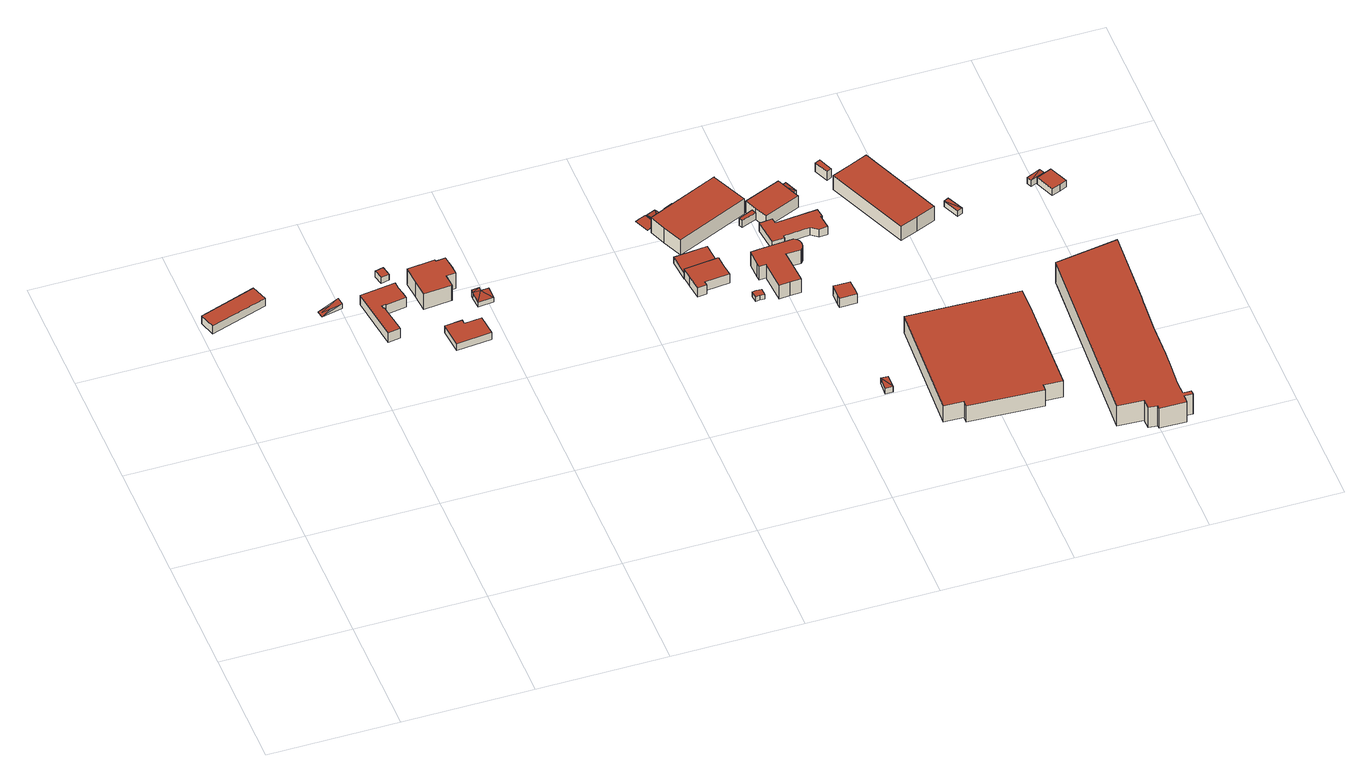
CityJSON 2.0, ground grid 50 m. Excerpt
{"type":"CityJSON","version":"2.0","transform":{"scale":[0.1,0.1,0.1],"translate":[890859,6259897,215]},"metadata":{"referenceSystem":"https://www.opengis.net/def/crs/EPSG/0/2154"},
"CityObjects":{
"building1":{"type":"Building","attributes":{"class":"Building"},"children":["building1-1"]},
"building1-1":{"type":"BuildingPart","parents":["building1"],"geometry":[{"type":"Solid","lod":"2.2","boundaries":[[[[0,1,2,3]],[[4,5,6,7]],[[7,6,2,3]],[[6,5,1,2]],[[5,4,0,1]],[[4,7,3,0]]]],"semantics":{"surfaces":[{"type":"GroundSurface"},{"type":"RoofSurface"},{"type":"WallSurface","on_footprint_edge":true}],"values":[[0,1,2,2,2,2]]}}]},
"building2":{"type":"Building","attributes":{"class":"Building"},"children":["building2-1"]},
"building2-1":{"type":"BuildingPart","parents":["building2"],"geometry":[{"type":"MultiSurface","lod":"2.2","boundaries":[[[8,9,10]],[[11,12,13]],[[14,15,16,17]],[[10,9,16,17]],[[9,12,15,16]],[[12,11,14,15]],[[11,10,17,14]]],"semantics":{"surfaces":[{"type":"RoofSurface","rf_azimuth":270.99,"rf_slope":10.16},{"type":"RoofSurface","rf_azimuth":235.22,"rf_slope":12.82},{"type":"GroundSurface"},{"type":"WallSurface","on_footprint_edge":true}],"values":[0,1,2,3,3,3,3]}}]},
"building3":{"type":"Building","attributes":{"class":"Building"},"children":["building3-1"]},
"building3-1":{"type":"BuildingPart","parents":["building3"],"geometry":[{"type":"Solid","lod":"2.2","boundaries":[[[[18,19,20,21,22,23,24,25,26,27,28,29]],[[30,31,32,33,34,35,36,37,38,39,40,41]],[[41,40,28,29]],[[40,39,27,28]],[[39,38,26,27]],[[38,37,25,26]],[[37,36,24,25]],[[36,35,23,24]],[[35,34,22,23]],[[34,33,21,22]],[[33,32,20,21]],[[32,31,19,20]],[[31,30,18,19]],[[30,41,29,18]]]],"semantics":{"surfaces":[{"type":"GroundSurface"},{"type":"RoofSurface"},{"type":"WallSurface","on_footprint_edge":true}],"values":[[0,1,2,2,2,2,2,2,2,2,2,2,2,2]]}}]},
"building4":{"type":"Building","attributes":{"class":"Building"},"children":["building4-1"]},
"building4-1":{"type":"BuildingPart","parents":["building4"],"geometry":[{"type":"Solid","lod":"2.2","boundaries":[[[[42,43,44,45]],[[46,47,48,49]],[[49,48,44,45]],[[48,47,43,44]],[[47,46,42,43]],[[46,49,45,42]]]],"semantics":{"surfaces":[{"type":"GroundSurface"},{"type":"RoofSurface"},{"type":"WallSurface","on_footprint_edge":true}],"values":[[0,1,2,2,2,2]]}}]},
"building5":{"type":"Building","attributes":{"class":"Building"},"children":["building5-1"]},
"building5-1":{"type":"BuildingPart","parents":["building5"],"geometry":[{"type":"Solid","lod":"2.2","boundaries":[[[[50,51,52,53,54,55]],[[56,57,58,59,60,61]],[[61,60,54,55]],[[60,59,53,54]],[[59,58,52,53]],[[58,57,51,52]],[[57,56,50,51]],[[56,61,55,50]]]],"semantics":{"surfaces":[{"type":"GroundSurface"},{"type":"RoofSurface"},{"type":"WallSurface","on_footprint_edge":true}],"values":[[0,1,2,2,2,2,2,2]]}}]},
"building6":{"type":"Building","attributes":{"class":"Building"},"children":["building6-1"]},
"building6-1":{"type":"BuildingPart","parents":["building6"],"geometry":[{"type":"Solid","lod":"2.2","boundaries":[[[[62,63,64,65,66,67,68,69,70,71,72]],[[73,74,75,76,77,78,79,80,81,82,83]],[[83,82,71,72]],[[82,81,70,71]],[[81,80,69,70]],[[80,79,68,69]],[[79,78,67,68]],[[78,77,66,67]],[[77,76,65,66]],[[76,75,64,65]],[[75,74,63,64]],[[74,73,62,63]],[[73,83,72,62]]]],"semantics":{"surfaces":[{"type":"GroundSurface"},{"type":"RoofSurface"},{"type":"WallSurface","on_footprint_edge":true}],"values":[[0,1,2,2,2,2,2,2,2,2,2,2,2]]}}]},
"building7":{"type":"Building","attributes":{"class":"Building"},"children":["building7-1"]},
"building7-1":{"type":"BuildingPart","parents":["building7"],"geometry":[{"type":"Solid","lod":"2.2","boundaries":[[[[84,85,86]],[[87,84,86]],[[88,87,89]],[[89,87,90]],[[86,90,87]],[[91,92,93,94,95,96,97]],[[86,85,96,97]],[[85,84,95,96]],[[84,87,94,95]],[[87,88,93,94]],[[88,89,92,93]],[[89,90,91,92]],[[90,86,97,91]]]],"semantics":{"surfaces":[{"type":"RoofSurface","rf_azimuth":275.32,"rf_slope":9.54},{"type":"GroundSurface"},{"type":"WallSurface","on_footprint_edge":true}],"values":[[0,0,0,0,0,1,2,2,2,2,2,2,2]]}}]},
"building8":{"type":"Building","attributes":{"class":"Building"},"children":["building8-1"]},
"building8-1":{"type":"BuildingPart","parents":["building8"],"geometry":[{"type":"Solid","lod":"2.2","boundaries":[[[[98,99,100,101,102,103,104,105,106]],[[107,108,109,110,111,112,113,114,115]],[[115,114,105,106]],[[114,113,104,105]],[[113,112,103,104]],[[112,111,102,103]],[[111,110,101,102]],[[110,109,100,101]],[[109,108,99,100]],[[108,107,98,99]],[[107,115,106,98]]]],"semantics":{"surfaces":[{"type":"GroundSurface"},{"type":"RoofSurface"},{"type":"WallSurface","on_footprint_edge":true}],"values":[[0,1,2,2,2,2,2,2,2,2,2]]}}]},
"building9":{"type":"Building","attributes":{"class":"Building"},"children":["building9-1"]},
"building9-1":{"type":"BuildingPart","parents":["building9"],"geometry":[{"type":"Solid","lod":"2.2","boundaries":[[[[116,117,118,119,120,121]],[[122,123,124,125,126,127]],[[127,126,120,121]],[[126,125,119,120]],[[125,124,118,119]],[[124,123,117,118]],[[123,122,116,117]],[[122,127,121,116]]]],"semantics":{"surfaces":[{"type":"GroundSurface"},{"type":"RoofSurface"},{"type":"WallSurface","on_footprint_edge":true}],"values":[[0,1,2,2,2,2,2,2]]}}]},
"building10":{"type":"Building","attributes":{"class":"Building"},"children":["building10-1"]},
"building10-1":{"type":"BuildingPart","parents":["building10"],"geometry":[{"type":"Solid","lod":"2.2","boundaries":[[[[128,129,130,131]],[[132,133,134,135]],[[135,134,130,131]],[[134,133,129,130]],[[133,132,128,129]],[[132,135,131,128]]]],"semantics":{"surfaces":[{"type":"GroundSurface"},{"type":"RoofSurface"},{"type":"WallSurface","on_footprint_edge":true}],"values":[[0,1,2,2,2,2]]}}]},
"building11":{"type":"Building","attributes":{"class":"Building"},"children":["building11-1"]},
"building11-1":{"type":"BuildingPart","parents":["building11"],"geometry":[{"type":"Solid","lod":"2.2","boundaries":[[[[136,137,138]],[[139,136,138]],[[140,141,142,143]],[[138,137,142,143]],[[137,136,141,142]],[[136,139,140,141]],[[139,138,143,140]]]],"semantics":{"surfaces":[{"type":"RoofSurface","rf_azimuth":124.88,"rf_slope":10.72},{"type":"GroundSurface"},{"type":"WallSurface","on_footprint_edge":true}],"values":[[0,0,1,2,2,2,2]]}}]},
"building12":{"type":"Building","attributes":{"class":"Building"},"children":["building12-1"]},
"building12-1":{"type":"BuildingPart","parents":["building12"],"geometry":[{"type":"Solid","lod":"2.2","boundaries":[[[[144,145,146,147,148,149]],[[150,151,152,153,154,155]],[[155,154,148,149]],[[154,153,147,148]],[[153,152,146,147]],[[152,151,145,146]],[[151,150,144,145]],[[150,155,149,144]]]],"semantics":{"surfaces":[{"type":"GroundSurface"},{"type":"RoofSurface"},{"type":"WallSurface","on_footprint_edge":true}],"values":[[0,1,2,2,2,2,2,2]]}}]},
"building13":{"type":"Building","attributes":{"class":"Building"},"children":["building13-1"]},
"building13-1":{"type":"BuildingPart","parents":["building13"],"geometry":[{"type":"Solid","lod":"2.2","boundaries":[[[[156,157,158,159]],[[160,161,162,163]],[[163,162,158,159]],[[162,161,157,158]],[[161,160,156,157]],[[160,163,159,156]]]],"semantics":{"surfaces":[{"type":"GroundSurface"},{"type":"RoofSurface"},{"type":"WallSurface","on_footprint_edge":true}],"values":[[0,1,2,2,2,2]]}}]},
"building14":{"type":"Building","attributes":{"class":"Building"},"children":["building14-1"]},
"building14-1":{"type":"BuildingPart","parents":["building14"],"geometry":[{"type":"Solid","lod":"2.2","boundaries":[[[[164,165,166,167,168,169]],[[170,171,172,173,174,175]],[[175,174,168,169]],[[174,173,167,168]],[[173,172,166,167]],[[172,171,165,166]],[[171,170,164,165]],[[170,175,169,164]]]],"semantics":{"surfaces":[{"type":"GroundSurface"},{"type":"RoofSurface"},{"type":"WallSurface","on_footprint_edge":true}],"values":[[0,1,2,2,2,2,2,2]]}}]},
"building15":{"type":"Building","attributes":{"class":"Building"},"children":["building15-1"]},
"building15-1":{"type":"BuildingPart","parents":["building15"],"geometry":[{"type":"Solid","lod":"2.2","boundaries":[[[[176,177,178]],[[179,178,177]],[[180,181,182,183]],[[179,177,182,183]],[[177,176,181,182]],[[176,178,180,181]],[[178,179,183,180]]]],"semantics":{"surfaces":[{"type":"RoofSurface","rf_azimuth":116.4,"rf_slope":0.687},{"type":"GroundSurface"},{"type":"WallSurface","on_footprint_edge":true}],"values":[[0,0,1,2,2,2,2]]}}]},
"building16":{"type":"Building","attributes":{"class":"Building"},"children":["building16-1"]},
"building16-1":{"type":"BuildingPart","parents":["building16"],"geometry":[{"type":"Solid","lod":"2.2","boundaries":[[[[184,185,186,187,188,189,190,191,192,193,194,195,196,197,198,199,200,201,202,203,204,205]],[[206,207,208,209,210,211,212,213,214,215,216,217,218,219,220,221,222,223,224,225,226,227]],[[227,226,204,205]],[[226,225,203,204]],[[225,224,202,203]],[[224,223,201,202]],[[223,222,200,201]],[[222,221,199,200]],[[221,220,198,199]],[[220,219,197,198]],[[219,218,196,197]],[[218,217,195,196]],[[217,216,194,195]],[[216,215,193,194]],[[215,214,192,193]],[[214,213,191,192]],[[213,212,190,191]],[[212,211,189,190]],[[211,210,188,189]],[[210,209,187,188]],[[209,208,186,187]],[[208,207,185,186]],[[207,206,184,185]],[[206,227,205,184]]]],"semantics":{"surfaces":[{"type":"GroundSurface"},{"type":"RoofSurface"},{"type":"WallSurface","on_footprint_edge":true}],"values":[[0,1,2,2,2,2,2,2,2,2,2,2,2,2,2,2,2,2,2,2,2,2,2,2]]}}]},
"building17":{"type":"Building","attributes":{"class":"Building"},"children":["building17-1"]},
"building17-1":{"type":"BuildingPart","parents":["building17"],"geometry":[{"type":"Solid","lod":"2.2","boundaries":[[[[228,229,230,231]],[[232,233,234,235]],[[235,234,230,231]],[[234,233,229,230]],[[233,232,228,229]],[[232,235,231,228]]]],"semantics":{"surfaces":[{"type":"GroundSurface"},{"type":"RoofSurface"},{"type":"WallSurface","on_footprint_edge":true}],"values":[[0,1,2,2,2,2]]}}]},
"building18":{"type":"Building","attributes":{"class":"Building"},"children":["building18-1"]},
"building18-1":{"type":"BuildingPart","parents":["building18"],"geometry":[{"type":"Solid","lod":"2.2","boundaries":[[[[236,237,238,239,240,241]],[[242,243,244,245,246,247]],[[247,246,240,241]],[[246,245,239,240]],[[245,244,238,239]],[[244,243,237,238]],[[243,242,236,237]],[[242,247,241,236]]]],"semantics":{"surfaces":[{"type":"GroundSurface"},{"type":"RoofSurface"},{"type":"WallSurface","on_footprint_edge":true}],"values":[[0,1,2,2,2,2,2,2]]}}]},
"building19":{"type":"Building","attributes":{"class":"Building"},"children":["building19-1"]},
"building19-1":{"type":"BuildingPart","parents":["building19"],"geometry":[{"type":"Solid","lod":"2.2","boundaries":[[[[248,249,250,251,252,253,254,255,256,257,258,259]],[[260,261,262,263,264,265,266,267,268,269,270,271]],[[271,270,258,259]],[[270,269,257,258]],[[269,268,256,257]],[[268,267,255,256]],[[267,266,254,255]],[[266,265,253,254]],[[265,264,252,253]],[[264,263,251,252]],[[263,262,250,251]],[[262,261,249,250]],[[261,260,248,249]],[[260,271,259,248]]]],"semantics":{"surfaces":[{"type":"GroundSurface"},{"type":"RoofSurface"},{"type":"WallSurface","on_footprint_edge":true}],"values":[[0,1,2,2,2,2,2,2,2,2,2,2,2,2]]}}]},
"building20":{"type":"Building","attributes":{"class":"Building"},"children":["building20-1"]},
"building20-1":{"type":"BuildingPart","parents":["building20"],"geometry":[{"type":"Solid","lod":"2.2","boundaries":[[[[272,273,274,275,276]],[[277,278,279,280,281]],[[281,280,275,276]],[[280,279,274,275]],[[279,278,273,274]],[[278,277,272,273]],[[277,281,276,272]]]],"semantics":{"surfaces":[{"type":"GroundSurface"},{"type":"RoofSurface"},{"type":"WallSurface","on_footprint_edge":true}],"values":[[0,1,2,2,2,2,2]]}}]},
"building21":{"type":"Building","attributes":{"class":"Building"},"children":["building21-1"]},
"building21-1":{"type":"BuildingPart","parents":["building21"],"geometry":[{"type":"Solid","lod":"2.2","boundaries":[[[[282,283,284]],[[285,284,283]],[[286,287,288,289]],[[285,283,288,289]],[[283,282,287,288]],[[282,284,286,287]],[[284,285,289,286]]]],"semantics":{"surfaces":[{"type":"RoofSurface","rf_azimuth":84.4,"rf_slope":2.26},{"type":"GroundSurface"},{"type":"WallSurface","on_footprint_edge":true}],"values":[[0,0,1,2,2,2,2]]}}]},
"building22":{"type":"Building","attributes":{"class":"Building"},"children":["building22-1"]},
"building22-1":{"type":"BuildingPart","parents":["building22"],"geometry":[{"type":"Solid","lod":"2.2","boundaries":[[[[290,291,292,293,294,295,296,297,298,299]],[[300,301,302,303,304,305,306,307,308,309]],[[309,308,298,299]],[[308,307,297,298]],[[307,306,296,297]],[[306,305,295,296]],[[305,304,294,295]],[[304,303,293,294]],[[303,302,292,293]],[[302,301,291,292]],[[301,300,290,291]],[[300,309,299,290]]]],"semantics":{"surfaces":[{"type":"GroundSurface"},{"type":"RoofSurface"},{"type":"WallSurface","on_footprint_edge":true}],"values":[[0,1,2,2,2,2,2,2,2,2,2,2]]}}]},
"building23":{"type":"Building","attributes":{"class":"Building"},"children":["building23-1"]},
"building23-1":{"type":"BuildingPart","parents":["building23"],"geometry":[{"type":"Solid","lod":"2.2","boundaries":[[[[310,311,312,313]],[[314,315,316,317]],[[317,316,312,313]],[[316,315,311,312]],[[315,314,310,311]],[[314,317,313,310]]]],"semantics":{"surfaces":[{"type":"GroundSurface"},{"type":"RoofSurface"},{"type":"WallSurface","on_footprint_edge":true}],"values":[[0,1,2,2,2,2]]}}]},
"building24":{"type":"Building","attributes":{"class":"Building"},"children":["building24-1"]},
"building24-1":{"type":"BuildingPart","parents":["building24"],"geometry":[{"type":"Solid","lod":"2.2","boundaries":[[[[318,319,320,321,322,323]],[[324,325,326,327,328,329]],[[329,328,322,323]],[[328,327,321,322]],[[327,326,320,321]],[[326,325,319,320]],[[325,324,318,319]],[[324,329,323,318]]]],"semantics":{"surfaces":[{"type":"GroundSurface"},{"type":"RoofSurface"},{"type":"WallSurface","on_footprint_edge":true}],"values":[[0,1,2,2,2,2,2,2]]}}]},
"building25":{"type":"Building","attributes":{"class":"Building"},"children":["building25-1"]},
"building25-1":{"type":"BuildingPart","parents":["building25"],"geometry":[{"type":"Solid","lod":"2.2","boundaries":[[[[330,331,332]],[[333,330,332]],[[334,335,336,337]],[[332,331,336,337]],[[331,330,335,336]],[[330,333,334,335]],[[333,332,337,334]]]],"semantics":{"surfaces":[{"type":"RoofSurface","rf_azimuth":207.92,"rf_slope":1.74},{"type":"GroundSurface"},{"type":"WallSurface","on_footprint_edge":true}],"values":[[0,0,1,2,2,2,2]]}}]},
"building26":{"type":"Building","attributes":{"class":"Building"},"children":["building26-1"]},
"building26-1":{"type":"BuildingPart","parents":["building26"],"geometry":[{"type":"Solid","lod":"2.2","boundaries":[[[[338,339,340]],[[341,340,339]],[[342,343,344,345]],[[341,339,344,345]],[[339,338,343,344]],[[338,340,342,343]],[[340,341,345,342]]]],"semantics":{"surfaces":[{"type":"RoofSurface","rf_azimuth":17.4,"rf_slope":0.547},{"type":"GroundSurface"},{"type":"WallSurface","on_footprint_edge":true}],"values":[[0,0,1,2,2,2,2]]}}]},
"building27":{"type":"Building","attributes":{"class":"Building"},"children":["building27-1"]},
"building27-1":{"type":"BuildingPart","parents":["building27"],"geometry":[{"type":"Solid","lod":"2.2","boundaries":[[[[346,347,348,349,350,351,352,353,354,355,356,357,358,359,360,361,362,363,364,365,366]],[[367,368,369,370,371,372,373,374,375,376,377,378,379,380,381,382,383,384,385,386,387]],[[387,386,365,366]],[[386,385,364,365]],[[385,384,363,364]],[[384,383,362,363]],[[383,382,361,362]],[[382,381,360,361]],[[381,380,359,360]],[[380,379,358,359]],[[379,378,357,358]],[[378,377,356,357]],[[377,376,355,356]],[[376,375,354,355]],[[375,374,353,354]],[[374,373,352,353]],[[373,372,351,352]],[[372,371,350,351]],[[371,370,349,350]],[[370,369,348,349]],[[369,368,347,348]],[[368,367,346,347]],[[367,387,366,346]]]],"semantics":{"surfaces":[{"type":"GroundSurface"},{"type":"RoofSurface"},{"type":"WallSurface","on_footprint_edge":true}],"values":[[0,1,2,2,2,2,2,2,2,2,2,2,2,2,2,2,2,2,2,2,2,2,2]]}}]},
"building28":{"type":"Building","attributes":{"class":"Building"},"children":["building28-1"]},
"building28-1":{"type":"BuildingPart","parents":["building28"],"geometry":[{"type":"Solid","lod":"2.2","boundaries":[[[[388,389,390]],[[391,390,389]],[[392,393,394,395]],[[391,389,394,395]],[[389,388,393,394]],[[388,390,392,393]],[[390,391,395,392]]]],"semantics":{"surfaces":[{"type":"RoofSurface","rf_azimuth":133.76,"rf_slope":1.29},{"type":"GroundSurface"},{"type":"WallSurface","on_footprint_edge":true}],"values":[[0,0,1,2,2,2,2]]}}]},
"building29":{"type":"Building","attributes":{"class":"Building"},"children":["building29-1"]},
"building29-1":{"type":"BuildingPart","parents":["building29"],"geometry":[{"type":"Solid","lod":"2.2","boundaries":[[[[396,397,398,399,400]],[[401,402,403,404,405]],[[405,404,399,400]],[[404,403,398,399]],[[403,402,397,398]],[[402,401,396,397]],[[401,405,400,396]]]],"semantics":{"surfaces":[{"type":"GroundSurface"},{"type":"RoofSurface"},{"type":"WallSurface","on_footprint_edge":true}],"values":[[0,1,2,2,2,2,2]]}}]}
},
"vertices":[
[224,1677,44],[7,1604,44],[25,1543,44],[245,1615,44],[224,1677,81],[7,1604,81],[25,1543,81],[245,1615,81],
[414,1491,69],[494,1508,71],[488,1534,76],[408,1517,52],[414,1491,47],[488,1534,65],[408,1517,49],[414,1491,49],[494,1508,49],[488,1534,49],
[559,1506,48],[588,1293,48],[636,1301,48],[618,1418,48],[614,1417,48],[612,1429,48],[628,1433,48],[629,1429,48],[707,1441,48],[703,1468,48],[698,1497,48],[695,1525,48],[559,1506,93],[588,1293,93],[636,1301,93],[618,1418,93],[614,1417,93],[612,1429,93],[628,1433,93],[629,1429,93],[707,1441,93],[703,1468,93],[698,1497,93],[695,1525,93],
[657,1627,42],[666,1589,42],[698,1596,42],[690,1635,42],[657,1627,70],[666,1589,70],[698,1596,70],[690,1635,70],
[926,1267,51],[858,1261,51],[857,1278,51],[790,1272,51],[799,1171,51],[933,1184,51],[926,1267,83],[858,1261,83],[857,1278,83],[790,1272,83],[799,1171,83],[933,1184,83],
[856,1562,46],[749,1551,46],[756,1479,46],[761,1411,46],[869,1420,46],[870,1420,46],[865,1471,46],[903,1474,46],[900,1507,46],[894,1559,46],[857,1555,46],[856,1562,120],[749,1551,120],[756,1479,120],[761,1411,120],[869,1420,120],[870,1420,120],[865,1471,120],[903,1474,120],[900,1507,120],[894,1559,120],[857,1555,120],
[971,1421,76],[941,1418,76],[942,1407,74],[972,1408,74],[1002,1410,74],[1005,1366,66],[945,1361,66],[945,1361,45],[1005,1366,45],[1002,1410,45],[972,1408,45],[971,1421,45],[941,1418,45],[942,1407,45],
[1680,1221,38],[1688,1159,38],[1723,1162,38],[1721,1179,38],[1817,1189,38],[1811,1234,38],[1808,1278,38],[1803,1279,38],[1676,1265,38],[1680,1221,82],[1688,1159,82],[1723,1162,82],[1721,1179,82],[1817,1189,82],[1811,1234,82],[1808,1278,82],[1803,1279,82],[1676,1265,82],
[1636,1614,26],[1616,1604,26],[1640,1548,26],[1661,1558,26],[1681,1566,26],[1657,1622,26],[1636,1614,27],[1616,1604,27],[1640,1548,27],[1661,1558,27],[1681,1566,27],[1657,1622,27],
[1796,1365,35],[1667,1352,35],[1676,1265,35],[1803,1279,35],[1796,1365,64],[1667,1352,64],[1676,1265,64],[1803,1279,64],
[1697,1635,29],[1663,1621,28],[1687,1569,38],[1719,1583,40],[1719,1583,25],[1697,1635,25],[1663,1621,25],[1687,1569,25],
[1905,1067,42],[1903,1095,42],[1884,1097,42],[1868,1095,42],[1870,1066,42],[1886,1068,42],[1905,1067,64],[1903,1095,64],[1884,1097,64],[1868,1095,64],[1870,1066,64],[1886,1068,64],
[1760,1637,25],[1728,1623,25],[1741,1592,25],[1773,1606,25],[1760,1637,38],[1728,1623,38],[1741,1592,38],[1773,1606,38],
[1928,1662,16],[1928,1666,16],[1652,1544,16],[1678,1479,16],[1712,1403,16],[1990,1525,16],[1928,1662,88],[1928,1666,88],[1652,1544,88],[1678,1479,88],[1712,1403,88],[1990,1525,88],
[2135,455,87],[2163,454,87],[2137,511,86],[2165,510,86],[2137,511,61],[2135,455,61],[2163,454,61],[2165,510,61],
[1947,1255,35],[1947,1254,35],[1918,1252,35],[1920,1189,35],[1921,1171,35],[1948,1174,35],[1955,1058,35],[1997,1062,35],[2038,1063,35],[2029,1201,35],[2087,1203,35],[2093,1207,35],[2096,1213,35],[2099,1220,35],[2100,1227,35],[2100,1234,35],[2099,1241,35],[2098,1246,35],[2096,1250,35],[2094,1253,35],[2089,1258,35],[2080,1264,35],[1947,1255,100],[1947,1254,100],[1918,1252,100],[1920,1189,100],[1921,1171,100],[1948,1174,100],[1955,1058,100],[1997,1062,100],[2038,1063,100],[2029,1201,100],[2087,1203,100],[2093,1207,100],[2096,1213,100],[2099,1220,100],[2100,1227,100],[2100,1234,100],[2099,1241,100],[2098,1246,100],[2096,1250,100],[2094,1253,100],[2089,1258,100],[2080,1264,100],
[2009,1496,21],[1952,1471,21],[1958,1458,21],[2016,1479,21],[2009,1496,54],[1952,1471,54],[1958,1458,54],[2016,1479,54],
[2204,946,38],[2204,962,38],[2202,1011,38],[2138,1012,38],[2138,961,38],[2138,944,38],[2204,946,81],[2204,962,81],[2202,1011,81],[2138,1012,81],[2138,961,81],[2138,944,81],
[2220,1408,30],[2058,1394,30],[2056,1417,30],[2006,1411,30],[2017,1308,30],[2064,1312,30],[2063,1323,30],[2166,1332,30],[2192,1312,30],[2225,1315,30],[2219,1371,30],[2225,1372,30],[2220,1408,68],[2058,1394,68],[2056,1417,68],[2006,1411,68],[2017,1308,68],[2064,1312,68],[2063,1323,68],[2166,1332,68],[2192,1312,68],[2225,1315,68],[2219,1371,68],[2225,1372,68],
[2140,1592,13],[1998,1533,13],[2019,1487,13],[2040,1438,13],[2180,1496,13],[2140,1592,67],[1998,1533,67],[2019,1487,67],[2040,1438,67],[2180,1496,67],
[2172,1605,37],[2152,1596,38],[2193,1552,39],[2173,1544,40],[2193,1552,14],[2172,1605,14],[2152,1596,14],[2173,1544,14],
[2359,238,48],[2646,224,48],[2647,249,48],[2650,249,48],[2720,246,48],[2737,638,48],[2737,724,48],[2305,739,48],[2282,266,48],[2359,262,48],[2359,238,125],[2646,224,125],[2647,249,125],[2650,249,125],[2720,246,125],[2737,638,125],[2737,724,125],[2305,739,125],[2282,266,125],[2359,262,125],
[2318,1659,10],[2298,1650,10],[2322,1595,10],[2341,1603,10],[2318,1659,52],[2298,1650,52],[2322,1595,52],[2341,1603,52],
[2398,1574,10],[2327,1544,10],[2465,1221,10],[2533,1247,10],[2607,1278,10],[2470,1604,10],[2398,1574,77],[2327,1544,77],[2465,1221,77],[2533,1247,77],[2607,1278,77],[2470,1604,77],
[2467,1637,34],[2489,1587,34],[2506,1594,35],[2485,1645,35],[2485,1645,10],[2467,1637,10],[2489,1587,10],[2506,1594,10],
[2681,1339,39],[2663,1331,39],[2710,1276,39],[2691,1268,39],[2710,1276,12],[2681,1339,12],[2663,1331,12],[2691,1268,12],
[3094,105,26],[3101,188,26],[3105,257,26],[3109,396,26],[3118,527,26],[3118,532,26],[3119,540,26],[3121,557,26],[3139,861,26],[2898,824,26],[2855,66,26],[2955,60,26],[2956,22,26],[2990,19,26],[2991,6,26],[3093,3,26],[3094,25,26],[3094,36,26],[3127,34,26],[3127,51,26],[3095,53,26],[3094,105,122],[3101,188,122],[3105,257,122],[3109,396,122],[3118,527,122],[3118,532,122],[3119,540,122],[3121,557,122],[3139,861,122],[2898,824,122],[2855,66,122],[2955,60,122],[2956,22,122],[2990,19,122],[2991,6,122],[3093,3,122],[3094,25,122],[3094,36,122],[3127,34,122],[3127,51,122],[3095,53,122],
[2976,1347,38],[2985,1328,38],[3031,1372,38],[3040,1351,39],[3031,1372,10],[2976,1347,10],[2985,1328,10],[3040,1351,10],
[3068,1357,10],[3008,1332,10],[3038,1260,10],[3072,1273,10],[3099,1284,10],[3068,1357,41],[3008,1332,41],[3038,1260,41],[3072,1273,41],[3099,1284,41]
]}
